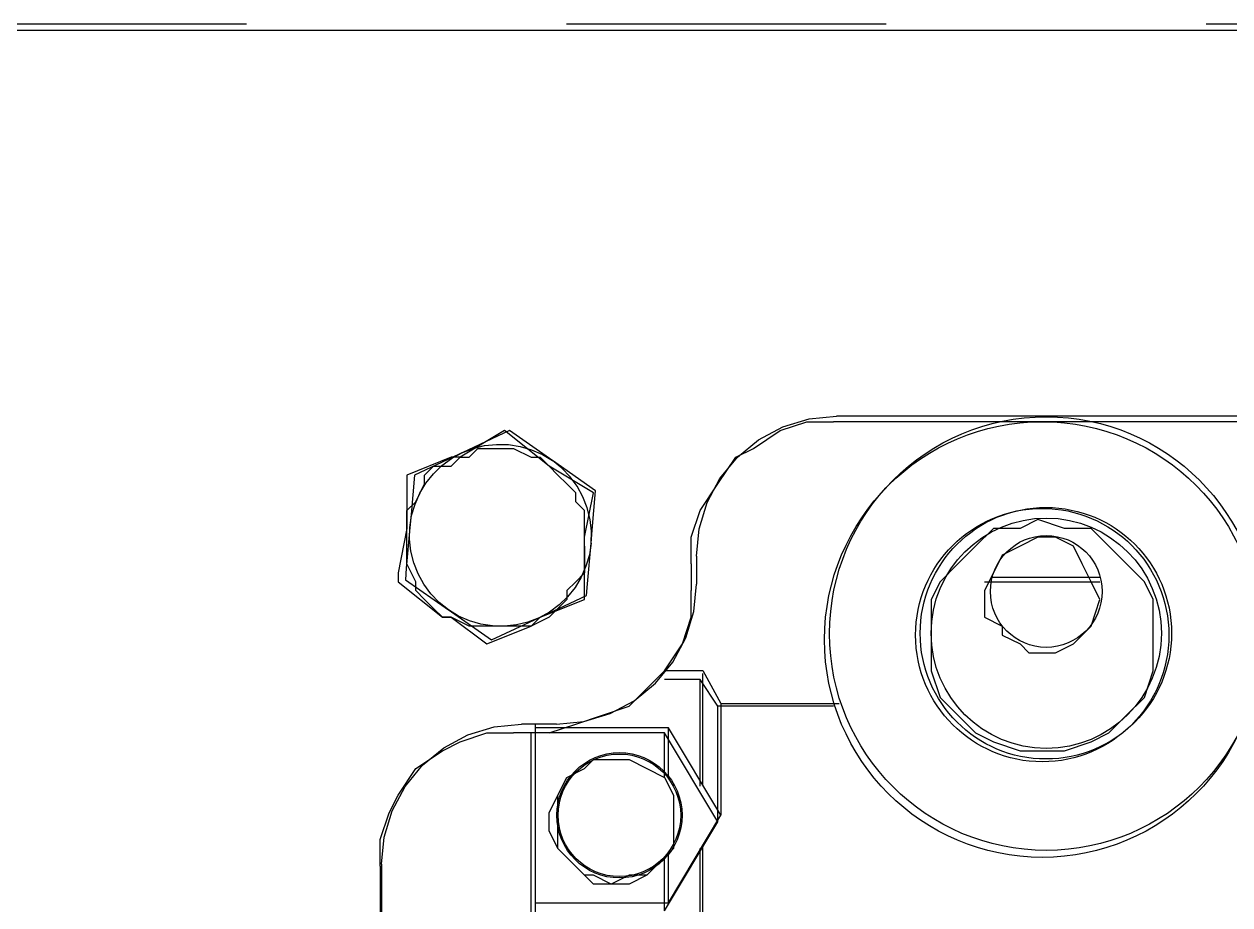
# Model space of a CAD drawing. Extents: x 3 to 592, y 5 to 207.
# Drawn here: x 89.038 to 93.825, y 65.323 to 68.817 of the extents above; entities that cross this region are included whole.
import ezdxf

# ---------------------------------------------------------------- set-up
doc = ezdxf.new("R2010")
doc.units = 0
doc.layers.get('0').update_dxf_attribs({"linetype": 'CONTINUOUS'})

msp = doc.modelspace()

# ---------------------------------------------------------------- linework, layer by layer
at = {"color": 7}
for points in [[(99.483333, 68.791667), (86.6775, 68.791667)], [(89.921433, 68.816714), (86.707627, 68.816714)], [(89.921433, 68.816714), (86.707627, 68.816714)], [(89.921433, 68.816714), (86.707627, 68.816714)], [(89.921433, 68.816714), (86.707627, 68.816714)], [(89.921433, 68.816714), (86.707627, 68.816714)], [(89.921433, 68.816714), (86.707627, 68.816714)], [(89.921433, 68.816714), (86.707627, 68.816714)], [(89.921433, 68.816714), (86.707627, 68.816714)], [(92.461433, 68.816714), (91.191433, 68.816714)], [(92.461433, 68.816714), (91.191433, 68.816714)], [(92.461433, 68.816714), (91.191433, 68.816714)], [(92.461433, 68.816714), (91.191433, 68.816714)], [(92.461433, 68.816714), (91.191433, 68.816714)], [(92.461433, 68.816714), (91.191433, 68.816714)], [(92.461433, 68.816714), (91.191433, 68.816714)], [(92.461433, 68.816714), (91.191433, 68.816714)], [(95.001433, 68.816714), (93.731433, 68.816714)], [(95.001433, 68.816714), (93.731433, 68.816714)], [(95.001433, 68.816714), (93.731433, 68.816714)], [(95.001433, 68.816714), (93.731433, 68.816714)], [(95.001433, 68.816714), (93.731433, 68.816714)], [(95.001433, 68.816714), (93.731433, 68.816714)], [(95.001433, 68.816714), (93.731433, 68.816714)], [(95.001433, 68.816714), (93.731433, 68.816714)], [(91.707441, 66.705621), (91.718024, 66.813924), (91.749774, 66.918346), (91.800927, 67.014302), (91.870071, 67.098616), (91.954385, 67.167407), (92.050341, 67.218913), (92.154763, 67.250663), (92.263066, 67.261246)], [(91.707441, 66.705621), (91.718024, 66.813924), (91.749774, 66.918346), (91.800927, 67.014302), (91.870071, 67.098616), (91.954385, 67.167407), (92.050341, 67.218913), (92.154763, 67.250663), (92.263066, 67.261246)], [(91.707441, 66.705621), (91.718024, 66.813924), (91.749774, 66.918346), (91.800927, 67.014302), (91.870071, 67.098616), (91.954385, 67.167407), (92.050341, 67.218913), (92.154763, 67.250663), (92.263066, 67.261246)], [(91.707441, 66.705621), (91.718024, 66.813924), (91.749774, 66.918346), (91.800927, 67.014302), (91.870071, 67.098616), (91.954385, 67.167407), (92.050341, 67.218913), (92.154763, 67.250663), (92.263066, 67.261246)], [(91.707441, 66.705621), (91.718024, 66.813924), (91.749774, 66.918346), (91.800927, 67.014302), (91.870071, 67.098616), (91.954385, 67.167407), (92.050341, 67.218913), (92.154763, 67.250663), (92.263066, 67.261246)], [(91.707441, 66.705621), (91.718024, 66.813924), (91.749774, 66.918346), (91.800927, 67.014302), (91.870071, 67.098616), (91.954385, 67.167407), (92.050341, 67.218913), (92.154763, 67.250663), (92.263066, 67.261246)], [(91.707441, 66.705621), (91.718024, 66.813924), (91.749774, 66.918346), (91.800927, 67.014302), (91.870071, 67.098616), (91.954385, 67.167407), (92.050341, 67.218913), (92.154763, 67.250663), (92.263066, 67.261246)], [(91.707441, 66.705621), (91.718024, 66.813924), (91.749774, 66.918346), (91.800927, 67.014302), (91.870071, 67.098616), (91.954385, 67.167407), (92.050341, 67.218913), (92.154763, 67.250663), (92.263066, 67.261246)], [(93.929659, 67.261176), (92.263136, 67.261176)], [(93.929659, 67.261176), (92.263136, 67.261176)], [(93.929659, 67.261176), (92.263136, 67.261176)], [(93.929659, 67.261176), (92.263136, 67.261176)], [(93.929659, 67.261176), (92.263136, 67.261176)], [(93.929659, 67.261176), (92.263136, 67.261176)], [(93.929659, 67.261176), (92.263136, 67.261176)], [(93.929659, 67.261176), (92.263136, 67.261176)], [(91.686944, 66.675), (91.686944, 66.780833), (91.722222, 66.886667), (91.792778, 66.9925), (91.863333, 67.098333), (91.933889, 67.133611), (92.039722, 67.204167), (92.145556, 67.239444), (92.251389, 67.239444)], [(93.909444, 67.239444), (92.251389, 67.239444)], [(90.946111, 67.204167), (90.769722, 67.098333)], [(90.96562, 67.204378), (90.776884, 67.116184)], [(90.96562, 67.204378), (90.776884, 67.116184)], [(90.96562, 67.204378), (90.776884, 67.116184)], [(90.96562, 67.204378), (90.776884, 67.116184)], [(90.96562, 67.204378), (90.776884, 67.116184)], [(90.96562, 67.204378), (90.776884, 67.116184)], [(90.96562, 67.204378), (90.776884, 67.116184)], [(90.96562, 67.204378), (90.776884, 67.116184)], [(91.1225, 67.063056), (90.946111, 67.204167)], [(91.136541, 67.084928), (91.124546, 67.093394), (90.965796, 67.204519)], [(91.136541, 67.084928), (91.124546, 67.093394), (90.965796, 67.204519)], [(91.136541, 67.084928), (91.124546, 67.093394), (90.965796, 67.204519)], [(91.136541, 67.084928), (91.124546, 67.093394), (90.965796, 67.204519)], [(91.136541, 67.084928), (91.124546, 67.093394), (90.965796, 67.204519)], [(91.136541, 67.084928), (91.124546, 67.093394), (90.965796, 67.204519)], [(91.136541, 67.084928), (91.124546, 67.093394), (90.965796, 67.204519)], [(91.136541, 67.084928), (91.124546, 67.093394), (90.965796, 67.204519)], [(90.569909, 66.820098), (90.576964, 66.866664), (90.59037, 66.912172), (90.609067, 66.955564), (90.633762, 66.995781), (90.663042, 67.032822), (90.697262, 67.065278), (90.735362, 67.0935), (90.776637, 67.116078)], [(90.569909, 66.820098), (90.576964, 66.866664), (90.59037, 66.912172), (90.609067, 66.955564), (90.633762, 66.995781), (90.663042, 67.032822), (90.697262, 67.065278), (90.735362, 67.0935), (90.776637, 67.116078)], [(90.569909, 66.820098), (90.576964, 66.866664), (90.59037, 66.912172), (90.609067, 66.955564), (90.633762, 66.995781), (90.663042, 67.032822), (90.697262, 67.065278), (90.735362, 67.0935), (90.776637, 67.116078)], [(90.569909, 66.820098), (90.576964, 66.866664), (90.59037, 66.912172), (90.609067, 66.955564), (90.633762, 66.995781), (90.663042, 67.032822), (90.697262, 67.065278), (90.735362, 67.0935), (90.776637, 67.116078)], [(90.569909, 66.820098), (90.576964, 66.866664), (90.59037, 66.912172), (90.609067, 66.955564), (90.633762, 66.995781), (90.663042, 67.032822), (90.697262, 67.065278), (90.735362, 67.0935), (90.776637, 67.116078)], [(90.569909, 66.820098), (90.576964, 66.866664), (90.59037, 66.912172), (90.609067, 66.955564), (90.633762, 66.995781), (90.663042, 67.032822), (90.697262, 67.065278), (90.735362, 67.0935), (90.776637, 67.116078)], [(90.569909, 66.820098), (90.576964, 66.866664), (90.59037, 66.912172), (90.609067, 66.955564), (90.633762, 66.995781), (90.663042, 67.032822), (90.697262, 67.065278), (90.735362, 67.0935), (90.776637, 67.116078)], [(90.569909, 66.820098), (90.576964, 66.866664), (90.59037, 66.912172), (90.609067, 66.955564), (90.633762, 66.995781), (90.663042, 67.032822), (90.697262, 67.065278), (90.735362, 67.0935), (90.776637, 67.116078)], [(90.776742, 67.116078), (90.763337, 67.109728), (90.588006, 67.027884)], [(90.776742, 67.116078), (90.763337, 67.109728), (90.588006, 67.027884)], [(90.776742, 67.116078), (90.763337, 67.109728), (90.588006, 67.027884)], [(90.776742, 67.116078), (90.763337, 67.109728), (90.588006, 67.027884)], [(90.776742, 67.116078), (90.763337, 67.109728), (90.588006, 67.027884)], [(90.776742, 67.116078), (90.763337, 67.109728), (90.588006, 67.027884)], [(90.776742, 67.116078), (90.763337, 67.109728), (90.588006, 67.027884)], [(90.776742, 67.116078), (90.763337, 67.109728), (90.588006, 67.027884)], [(90.769722, 67.098333), (90.805, 67.098333), (90.840278, 67.133611), (90.910833, 67.133611), (90.946111, 67.133611), (90.981389, 67.133611), (91.051944, 67.098333), (91.087222, 67.098333), (91.1225, 67.063056)], [(90.776742, 67.116078), (90.82084, 67.133364), (90.866701, 67.144653), (90.91362, 67.149592), (90.960892, 67.148534), (91.007459, 67.141478), (91.052968, 67.128425), (91.096006, 67.109375), (91.136576, 67.085034)], [(90.776742, 67.116078), (90.82084, 67.133364), (90.866701, 67.144653), (90.91362, 67.149592), (90.960892, 67.148534), (91.007459, 67.141478), (91.052968, 67.128425), (91.096006, 67.109375), (91.136576, 67.085034)], [(90.776742, 67.116078), (90.82084, 67.133364), (90.866701, 67.144653), (90.91362, 67.149592), (90.960892, 67.148534), (91.007459, 67.141478), (91.052968, 67.128425), (91.096006, 67.109375), (91.136576, 67.085034)], [(90.776742, 67.116078), (90.82084, 67.133364), (90.866701, 67.144653), (90.91362, 67.149592), (90.960892, 67.148534), (91.007459, 67.141478), (91.052968, 67.128425), (91.096006, 67.109375), (91.136576, 67.085034)], [(90.776742, 67.116078), (90.82084, 67.133364), (90.866701, 67.144653), (90.91362, 67.149592), (90.960892, 67.148534), (91.007459, 67.141478), (91.052968, 67.128425), (91.096006, 67.109375), (91.136576, 67.085034)], [(90.776742, 67.116078), (90.82084, 67.133364), (90.866701, 67.144653), (90.91362, 67.149592), (90.960892, 67.148534), (91.007459, 67.141478), (91.052968, 67.128425), (91.096006, 67.109375), (91.136576, 67.085034)], [(90.776742, 67.116078), (90.82084, 67.133364), (90.866701, 67.144653), (90.91362, 67.149592), (90.960892, 67.148534), (91.007459, 67.141478), (91.052968, 67.128425), (91.096006, 67.109375), (91.136576, 67.085034)], [(90.776742, 67.116078), (90.82084, 67.133364), (90.866701, 67.144653), (90.91362, 67.149592), (90.960892, 67.148534), (91.007459, 67.141478), (91.052968, 67.128425), (91.096006, 67.109375), (91.136576, 67.085034)], [(90.558056, 66.816111), (90.558056, 66.851389), (90.558056, 66.886667), (90.593333, 66.921944), (90.628611, 66.9925), (90.628611, 67.027778), (90.663889, 67.063056), (90.734444, 67.063056), (90.769722, 67.098333)], [(90.769722, 67.098333), (90.734444, 67.098333), (90.558056, 67.027778)], [(91.307426, 66.965512), (91.136682, 67.085104)], [(91.307426, 66.965512), (91.136682, 67.085104)], [(91.307426, 66.965512), (91.136682, 67.085104)], [(91.307426, 66.965512), (91.136682, 67.085104)], [(91.307426, 66.965512), (91.136682, 67.085104)], [(91.307426, 66.965512), (91.136682, 67.085104)], [(91.307426, 66.965512), (91.136682, 67.085104)], [(91.307426, 66.965512), (91.136682, 67.085104)], [(91.289434, 66.757797), (91.290493, 66.805069), (91.285201, 66.851989), (91.273912, 66.89785), (91.256979, 66.941947), (91.234048, 66.983222), (91.206179, 67.021322), (91.173371, 67.055541), (91.136682, 67.084822)], [(91.289434, 66.757797), (91.290493, 66.805069), (91.285201, 66.851989), (91.273912, 66.89785), (91.256979, 66.941947), (91.234048, 66.983222), (91.206179, 67.021322), (91.173371, 67.055541), (91.136682, 67.084822)], [(91.289434, 66.757797), (91.290493, 66.805069), (91.285201, 66.851989), (91.273912, 66.89785), (91.256979, 66.941947), (91.234048, 66.983222), (91.206179, 67.021322), (91.173371, 67.055541), (91.136682, 67.084822)], [(91.289434, 66.757797), (91.290493, 66.805069), (91.285201, 66.851989), (91.273912, 66.89785), (91.256979, 66.941947), (91.234048, 66.983222), (91.206179, 67.021322), (91.173371, 67.055541), (91.136682, 67.084822)], [(91.289434, 66.757797), (91.290493, 66.805069), (91.285201, 66.851989), (91.273912, 66.89785), (91.256979, 66.941947), (91.234048, 66.983222), (91.206179, 67.021322), (91.173371, 67.055541), (91.136682, 67.084822)], [(91.289434, 66.757797), (91.290493, 66.805069), (91.285201, 66.851989), (91.273912, 66.89785), (91.256979, 66.941947), (91.234048, 66.983222), (91.206179, 67.021322), (91.173371, 67.055541), (91.136682, 67.084822)], [(91.289434, 66.757797), (91.290493, 66.805069), (91.285201, 66.851989), (91.273912, 66.89785), (91.256979, 66.941947), (91.234048, 66.983222), (91.206179, 67.021322), (91.173371, 67.055541), (91.136682, 67.084822)], [(91.289434, 66.757797), (91.290493, 66.805069), (91.285201, 66.851989), (91.273912, 66.89785), (91.256979, 66.941947), (91.234048, 66.983222), (91.206179, 67.021322), (91.173371, 67.055541), (91.136682, 67.084822)], [(90.558056, 67.027778), (90.558056, 66.851389), (90.558056, 66.816111)], [(90.587865, 67.027813), (90.57446, 66.870827), (90.569874, 66.820027)], [(90.587865, 67.027813), (90.57446, 66.870827), (90.569874, 66.820027)], [(90.587865, 67.027813), (90.57446, 66.870827), (90.569874, 66.820027)], [(90.587865, 67.027813), (90.57446, 66.870827), (90.569874, 66.820027)], [(90.587865, 67.027813), (90.57446, 66.870827), (90.569874, 66.820027)], [(90.587865, 67.027813), (90.57446, 66.870827), (90.569874, 66.820027)], [(90.587865, 67.027813), (90.57446, 66.870827), (90.569874, 66.820027)], [(90.587865, 67.027813), (90.57446, 66.870827), (90.569874, 66.820027)], [(91.263611, 66.745556), (91.263611, 66.780833), (91.263611, 66.851389), (91.263611, 66.886667), (91.228333, 66.921944), (91.228333, 66.957222), (91.193056, 66.9925), (91.157778, 67.027778), (91.1225, 67.063056)], [(91.298889, 66.957222), (91.1225, 67.063056)], [(91.263611, 66.745556), (91.263611, 66.780833), (91.298889, 66.957222)], [(91.289434, 66.757797), (91.293668, 66.808597), (91.307426, 66.965583)], [(91.289434, 66.757797), (91.293668, 66.808597), (91.307426, 66.965583)], [(91.289434, 66.757797), (91.293668, 66.808597), (91.307426, 66.965583)], [(91.289434, 66.757797), (91.293668, 66.808597), (91.307426, 66.965583)], [(91.289434, 66.757797), (91.293668, 66.808597), (91.307426, 66.965583)], [(91.289434, 66.757797), (91.293668, 66.808597), (91.307426, 66.965583)], [(91.289434, 66.757797), (91.293668, 66.808597), (91.307426, 66.965583)], [(91.289434, 66.757797), (91.293668, 66.808597), (91.307426, 66.965583)], [(90.558056, 66.816111), (90.522778, 66.639722), (90.522778, 66.604444)], [(90.569909, 66.820098), (90.555798, 66.65782), (90.551917, 66.612311)], [(90.569909, 66.820098), (90.555798, 66.65782), (90.551917, 66.612311)], [(90.569909, 66.820098), (90.555798, 66.65782), (90.551917, 66.612311)], [(90.569909, 66.820098), (90.555798, 66.65782), (90.551917, 66.612311)], [(90.569909, 66.820098), (90.555798, 66.65782), (90.551917, 66.612311)], [(90.569909, 66.820098), (90.555798, 66.65782), (90.551917, 66.612311)], [(90.569909, 66.820098), (90.555798, 66.65782), (90.551917, 66.612311)], [(90.569909, 66.820098), (90.555798, 66.65782), (90.551917, 66.612311)], [(90.699167, 66.463333), (90.663889, 66.498611), (90.628611, 66.533889), (90.593333, 66.569167), (90.593333, 66.604444), (90.558056, 66.675), (90.558056, 66.710278), (90.558056, 66.745556), (90.558056, 66.816111)], [(90.722838, 66.492967), (90.686149, 66.5226), (90.653341, 66.556467), (90.625471, 66.594567), (90.602541, 66.636194), (90.585255, 66.679939), (90.573966, 66.7258), (90.569027, 66.772719), (90.570085, 66.819992)], [(90.722838, 66.492967), (90.686149, 66.5226), (90.653341, 66.556467), (90.625471, 66.594567), (90.602541, 66.636194), (90.585255, 66.679939), (90.573966, 66.7258), (90.569027, 66.772719), (90.570085, 66.819992)], [(90.722838, 66.492967), (90.686149, 66.5226), (90.653341, 66.556467), (90.625471, 66.594567), (90.602541, 66.636194), (90.585255, 66.679939), (90.573966, 66.7258), (90.569027, 66.772719), (90.570085, 66.819992)], [(90.722838, 66.492967), (90.686149, 66.5226), (90.653341, 66.556467), (90.625471, 66.594567), (90.602541, 66.636194), (90.585255, 66.679939), (90.573966, 66.7258), (90.569027, 66.772719), (90.570085, 66.819992)], [(90.722838, 66.492967), (90.686149, 66.5226), (90.653341, 66.556467), (90.625471, 66.594567), (90.602541, 66.636194), (90.585255, 66.679939), (90.573966, 66.7258), (90.569027, 66.772719), (90.570085, 66.819992)], [(90.722838, 66.492967), (90.686149, 66.5226), (90.653341, 66.556467), (90.625471, 66.594567), (90.602541, 66.636194), (90.585255, 66.679939), (90.573966, 66.7258), (90.569027, 66.772719), (90.570085, 66.819992)], [(90.722838, 66.492967), (90.686149, 66.5226), (90.653341, 66.556467), (90.625471, 66.594567), (90.602541, 66.636194), (90.585255, 66.679939), (90.573966, 66.7258), (90.569027, 66.772719), (90.570085, 66.819992)], [(90.722838, 66.492967), (90.686149, 66.5226), (90.653341, 66.556467), (90.625471, 66.594567), (90.602541, 66.636194), (90.585255, 66.679939), (90.573966, 66.7258), (90.569027, 66.772719), (90.570085, 66.819992)], [(91.263611, 66.745556), (91.263611, 66.710278), (91.263611, 66.639722), (91.228333, 66.604444), (91.193056, 66.569167), (91.193056, 66.533889), (91.157778, 66.498611), (91.1225, 66.463333), (91.051944, 66.428056)], [(91.289434, 66.757797), (91.282379, 66.71123), (91.268973, 66.665722), (91.250276, 66.62233), (91.225582, 66.582114), (91.196301, 66.545072), (91.162082, 66.512616), (91.123982, 66.484394), (91.082707, 66.461816)], [(91.289434, 66.757797), (91.282379, 66.71123), (91.268973, 66.665722), (91.250276, 66.62233), (91.225582, 66.582114), (91.196301, 66.545072), (91.162082, 66.512616), (91.123982, 66.484394), (91.082707, 66.461816)], [(91.289434, 66.757797), (91.282379, 66.71123), (91.268973, 66.665722), (91.250276, 66.62233), (91.225582, 66.582114), (91.196301, 66.545072), (91.162082, 66.512616), (91.123982, 66.484394), (91.082707, 66.461816)], [(91.289434, 66.757797), (91.282379, 66.71123), (91.268973, 66.665722), (91.250276, 66.62233), (91.225582, 66.582114), (91.196301, 66.545072), (91.162082, 66.512616), (91.123982, 66.484394), (91.082707, 66.461816)], [(91.289434, 66.757797), (91.282379, 66.71123), (91.268973, 66.665722), (91.250276, 66.62233), (91.225582, 66.582114), (91.196301, 66.545072), (91.162082, 66.512616), (91.123982, 66.484394), (91.082707, 66.461816)], [(91.289434, 66.757797), (91.282379, 66.71123), (91.268973, 66.665722), (91.250276, 66.62233), (91.225582, 66.582114), (91.196301, 66.545072), (91.162082, 66.512616), (91.123982, 66.484394), (91.082707, 66.461816)], [(91.289434, 66.757797), (91.282379, 66.71123), (91.268973, 66.665722), (91.250276, 66.62233), (91.225582, 66.582114), (91.196301, 66.545072), (91.162082, 66.512616), (91.123982, 66.484394), (91.082707, 66.461816)], [(91.289434, 66.757797), (91.282379, 66.71123), (91.268973, 66.665722), (91.250276, 66.62233), (91.225582, 66.582114), (91.196301, 66.545072), (91.162082, 66.512616), (91.123982, 66.484394), (91.082707, 66.461816)], [(91.263611, 66.533889), (91.263611, 66.569167), (91.263611, 66.745556)], [(91.271478, 66.550117), (91.275359, 66.595625), (91.28947, 66.757903)], [(91.271478, 66.550117), (91.275359, 66.595625), (91.28947, 66.757903)], [(91.271478, 66.550117), (91.275359, 66.595625), (91.28947, 66.757903)], [(91.271478, 66.550117), (91.275359, 66.595625), (91.28947, 66.757903)], [(91.271478, 66.550117), (91.275359, 66.595625), (91.28947, 66.757903)], [(91.271478, 66.550117), (91.275359, 66.595625), (91.28947, 66.757903)], [(91.271478, 66.550117), (91.275359, 66.595625), (91.28947, 66.757903)], [(91.271478, 66.550117), (91.275359, 66.595625), (91.28947, 66.757903)], [(91.707441, 66.705621), (91.707441, 66.594496)], [(91.707441, 66.705621), (91.707441, 66.594496)], [(91.707441, 66.705621), (91.707441, 66.594496)], [(91.707441, 66.705621), (91.707441, 66.594496)], [(91.707441, 66.705621), (91.707441, 66.594496)], [(91.707441, 66.705621), (91.707441, 66.594496)], [(91.707441, 66.705621), (91.707441, 66.594496)], [(91.707441, 66.705621), (91.707441, 66.594496)], [(91.686944, 66.675), (91.686944, 66.569167)], [(90.522778, 66.604444), (90.699167, 66.463333)], [(90.551917, 66.612382), (90.722662, 66.49279)], [(90.551917, 66.612382), (90.722662, 66.49279)], [(90.551917, 66.612382), (90.722662, 66.49279)], [(90.551917, 66.612382), (90.722662, 66.49279)], [(90.551917, 66.612382), (90.722662, 66.49279)], [(90.551917, 66.612382), (90.722662, 66.49279)], [(90.551917, 66.612382), (90.722662, 66.49279)], [(90.551917, 66.612382), (90.722662, 66.49279)], [(91.151886, 66.038942), (91.260189, 66.049525), (91.364611, 66.081275), (91.460567, 66.132428), (91.544881, 66.201572), (91.613673, 66.285886), (91.665178, 66.381842), (91.696928, 66.486264), (91.707511, 66.594567)], [(91.151886, 66.038942), (91.260189, 66.049525), (91.364611, 66.081275), (91.460567, 66.132428), (91.544881, 66.201572), (91.613673, 66.285886), (91.665178, 66.381842), (91.696928, 66.486264), (91.707511, 66.594567)], [(91.151886, 66.038942), (91.260189, 66.049525), (91.364611, 66.081275), (91.460567, 66.132428), (91.544881, 66.201572), (91.613673, 66.285886), (91.665178, 66.381842), (91.696928, 66.486264), (91.707511, 66.594567)], [(91.151886, 66.038942), (91.260189, 66.049525), (91.364611, 66.081275), (91.460567, 66.132428), (91.544881, 66.201572), (91.613673, 66.285886), (91.665178, 66.381842), (91.696928, 66.486264), (91.707511, 66.594567)], [(91.151886, 66.038942), (91.260189, 66.049525), (91.364611, 66.081275), (91.460567, 66.132428), (91.544881, 66.201572), (91.613673, 66.285886), (91.665178, 66.381842), (91.696928, 66.486264), (91.707511, 66.594567)], [(91.151886, 66.038942), (91.260189, 66.049525), (91.364611, 66.081275), (91.460567, 66.132428), (91.544881, 66.201572), (91.613673, 66.285886), (91.665178, 66.381842), (91.696928, 66.486264), (91.707511, 66.594567)], [(91.151886, 66.038942), (91.260189, 66.049525), (91.364611, 66.081275), (91.460567, 66.132428), (91.544881, 66.201572), (91.613673, 66.285886), (91.665178, 66.381842), (91.696928, 66.486264), (91.707511, 66.594567)], [(91.151886, 66.038942), (91.260189, 66.049525), (91.364611, 66.081275), (91.460567, 66.132428), (91.544881, 66.201572), (91.613673, 66.285886), (91.665178, 66.381842), (91.696928, 66.486264), (91.707511, 66.594567)], [(92.851111, 66.604444), (92.921667, 66.604444), (92.992222, 66.604444), (93.062778, 66.604444), (93.168611, 66.604444), (93.239167, 66.604444), (93.309722, 66.604444)], [(92.879792, 66.622295), (92.93165, 66.622295), (93.011378, 66.622295), (93.096397, 66.622295), (93.181417, 66.622295), (93.261145, 66.622295), (93.311592, 66.622295)], [(92.879792, 66.622295), (92.93165, 66.622295), (93.011378, 66.622295), (93.096397, 66.622295), (93.181417, 66.622295), (93.261145, 66.622295), (93.311592, 66.622295)], [(92.879792, 66.622295), (92.93165, 66.622295), (93.011378, 66.622295), (93.096397, 66.622295), (93.181417, 66.622295), (93.261145, 66.622295), (93.311592, 66.622295)], [(92.879792, 66.622295), (92.93165, 66.622295), (93.011378, 66.622295), (93.096397, 66.622295), (93.181417, 66.622295), (93.261145, 66.622295), (93.311592, 66.622295)], [(92.879792, 66.622295), (92.93165, 66.622295), (93.011378, 66.622295), (93.096397, 66.622295), (93.181417, 66.622295), (93.261145, 66.622295), (93.311592, 66.622295)], [(92.879792, 66.622295), (92.93165, 66.622295), (93.011378, 66.622295), (93.096397, 66.622295), (93.181417, 66.622295), (93.261145, 66.622295), (93.311592, 66.622295)], [(92.879792, 66.622295), (92.93165, 66.622295), (93.011378, 66.622295), (93.096397, 66.622295), (93.181417, 66.622295), (93.261145, 66.622295), (93.311592, 66.622295)], [(92.879792, 66.622295), (92.93165, 66.622295), (93.011378, 66.622295), (93.096397, 66.622295), (93.181417, 66.622295), (93.261145, 66.622295), (93.311592, 66.622295)], [(91.082601, 66.461816), (91.096006, 66.468166), (91.271337, 66.550011)], [(91.082601, 66.461816), (91.096006, 66.468166), (91.271337, 66.550011)], [(91.082601, 66.461816), (91.096006, 66.468166), (91.271337, 66.550011)], [(91.082601, 66.461816), (91.096006, 66.468166), (91.271337, 66.550011)], [(91.082601, 66.461816), (91.096006, 66.468166), (91.271337, 66.550011)], [(91.082601, 66.461816), (91.096006, 66.468166), (91.271337, 66.550011)], [(91.082601, 66.461816), (91.096006, 66.468166), (91.271337, 66.550011)], [(91.082601, 66.461816), (91.096006, 66.468166), (91.271337, 66.550011)], [(91.1225, 66.004722), (91.228333, 66.04), (91.334167, 66.075278), (91.44, 66.110556), (91.510556, 66.181111), (91.581111, 66.251667), (91.651667, 66.3575), (91.686944, 66.463333), (91.686944, 66.569167)], [(91.082601, 66.461816), (91.038504, 66.44453), (90.992642, 66.433241), (90.945723, 66.428302), (90.898451, 66.429008), (90.851884, 66.436416), (90.806376, 66.449469), (90.763337, 66.468519), (90.722767, 66.492861)], [(91.082601, 66.461816), (91.038504, 66.44453), (90.992642, 66.433241), (90.945723, 66.428302), (90.898451, 66.429008), (90.851884, 66.436416), (90.806376, 66.449469), (90.763337, 66.468519), (90.722767, 66.492861)], [(91.082601, 66.461816), (91.038504, 66.44453), (90.992642, 66.433241), (90.945723, 66.428302), (90.898451, 66.429008), (90.851884, 66.436416), (90.806376, 66.449469), (90.763337, 66.468519), (90.722767, 66.492861)], [(91.082601, 66.461816), (91.038504, 66.44453), (90.992642, 66.433241), (90.945723, 66.428302), (90.898451, 66.429008), (90.851884, 66.436416), (90.806376, 66.449469), (90.763337, 66.468519), (90.722767, 66.492861)], [(91.082601, 66.461816), (91.038504, 66.44453), (90.992642, 66.433241), (90.945723, 66.428302), (90.898451, 66.429008), (90.851884, 66.436416), (90.806376, 66.449469), (90.763337, 66.468519), (90.722767, 66.492861)], [(91.082601, 66.461816), (91.038504, 66.44453), (90.992642, 66.433241), (90.945723, 66.428302), (90.898451, 66.429008), (90.851884, 66.436416), (90.806376, 66.449469), (90.763337, 66.468519), (90.722767, 66.492861)], [(91.082601, 66.461816), (91.038504, 66.44453), (90.992642, 66.433241), (90.945723, 66.428302), (90.898451, 66.429008), (90.851884, 66.436416), (90.806376, 66.449469), (90.763337, 66.468519), (90.722767, 66.492861)], [(91.082601, 66.461816), (91.038504, 66.44453), (90.992642, 66.433241), (90.945723, 66.428302), (90.898451, 66.429008), (90.851884, 66.436416), (90.806376, 66.449469), (90.763337, 66.468519), (90.722767, 66.492861)], [(90.722838, 66.492967), (90.734833, 66.4845), (90.893582, 66.373375)], [(90.722838, 66.492967), (90.734833, 66.4845), (90.893582, 66.373375)], [(90.722838, 66.492967), (90.734833, 66.4845), (90.893582, 66.373375)], [(90.722838, 66.492967), (90.734833, 66.4845), (90.893582, 66.373375)], [(90.722838, 66.492967), (90.734833, 66.4845), (90.893582, 66.373375)], [(90.722838, 66.492967), (90.734833, 66.4845), (90.893582, 66.373375)], [(90.722838, 66.492967), (90.734833, 66.4845), (90.893582, 66.373375)], [(90.722838, 66.492967), (90.734833, 66.4845), (90.893582, 66.373375)], [(91.051944, 66.428056), (91.087222, 66.463333), (91.263611, 66.533889)], [(90.699167, 66.463333), (90.734444, 66.463333), (90.875556, 66.3575)], [(91.051944, 66.428056), (91.016667, 66.428056), (90.981389, 66.428056), (90.910833, 66.428056), (90.875556, 66.428056), (90.840278, 66.428056), (90.805, 66.428056), (90.734444, 66.463333), (90.699167, 66.463333)], [(90.893724, 66.373516), (91.08246, 66.461711)], [(90.893724, 66.373516), (91.08246, 66.461711)], [(90.893724, 66.373516), (91.08246, 66.461711)], [(90.893724, 66.373516), (91.08246, 66.461711)], [(90.893724, 66.373516), (91.08246, 66.461711)], [(90.893724, 66.373516), (91.08246, 66.461711)], [(90.893724, 66.373516), (91.08246, 66.461711)], [(90.893724, 66.373516), (91.08246, 66.461711)], [(90.875556, 66.3575), (91.051944, 66.428056)], [(91.722222, 66.216389), (91.581111, 66.216389)], [(91.733546, 66.250749), (91.588202, 66.250749)], [(91.733546, 66.250749), (91.588202, 66.250749)], [(91.733546, 66.250749), (91.588202, 66.250749)], [(91.733546, 66.250749), (91.588202, 66.250749)], [(91.733546, 66.250749), (91.588202, 66.250749)], [(91.733546, 66.250749), (91.588202, 66.250749)], [(91.733546, 66.250749), (91.588202, 66.250749)], [(91.733546, 66.250749), (91.588202, 66.250749)], [(91.792778, 66.110556), (91.722222, 66.216389)], [(91.722222, 65.793056), (91.722222, 65.828333), (91.722222, 65.898889), (91.722222, 66.004722), (91.722222, 66.075278), (91.722222, 66.145833), (91.722222, 66.181111), (91.722222, 66.216389)], [(91.733546, 65.796689), (91.733546, 65.834789), (91.733546, 65.933214), (91.733546, 66.023172), (91.733546, 66.101136), (91.733546, 66.164989), (91.733546, 66.211909), (91.733546, 66.240836)], [(91.733546, 65.796689), (91.733546, 65.834789), (91.733546, 65.933214), (91.733546, 66.023172), (91.733546, 66.101136), (91.733546, 66.164989), (91.733546, 66.211909), (91.733546, 66.240836)], [(91.733546, 65.796689), (91.733546, 65.834789), (91.733546, 65.933214), (91.733546, 66.023172), (91.733546, 66.101136), (91.733546, 66.164989), (91.733546, 66.211909), (91.733546, 66.240836)], [(91.733546, 65.796689), (91.733546, 65.834789), (91.733546, 65.933214), (91.733546, 66.023172), (91.733546, 66.101136), (91.733546, 66.164989), (91.733546, 66.211909), (91.733546, 66.240836)], [(91.733546, 65.796689), (91.733546, 65.834789), (91.733546, 65.933214), (91.733546, 66.023172), (91.733546, 66.101136), (91.733546, 66.164989), (91.733546, 66.211909), (91.733546, 66.240836)], [(91.733546, 65.796689), (91.733546, 65.834789), (91.733546, 65.933214), (91.733546, 66.023172), (91.733546, 66.101136), (91.733546, 66.164989), (91.733546, 66.211909), (91.733546, 66.240836)], [(91.733546, 65.796689), (91.733546, 65.834789), (91.733546, 65.933214), (91.733546, 66.023172), (91.733546, 66.101136), (91.733546, 66.164989), (91.733546, 66.211909), (91.733546, 66.240836)], [(91.733546, 65.796689), (91.733546, 65.834789), (91.733546, 65.933214), (91.733546, 66.023172), (91.733546, 66.101136), (91.733546, 66.164989), (91.733546, 66.211909), (91.733546, 66.240836)], [(91.806324, 66.119516), (91.733652, 66.250749)], [(91.806324, 66.119516), (91.733652, 66.250749)], [(91.806324, 66.119516), (91.733652, 66.250749)], [(91.806324, 66.119516), (91.733652, 66.250749)], [(91.806324, 66.119516), (91.733652, 66.250749)], [(91.806324, 66.119516), (91.733652, 66.250749)], [(91.806324, 66.119516), (91.733652, 66.250749)], [(91.806324, 66.119516), (91.733652, 66.250749)], [(92.251389, 66.110556), (91.792778, 66.110556)], [(91.792778, 65.651944), (91.792778, 65.757778), (91.792778, 65.828333), (91.792778, 65.934167), (91.792778, 66.004722), (91.792778, 66.04), (91.792778, 66.075278), (91.792778, 66.110556)], [(92.274108, 66.119516), (91.806324, 66.119516)], [(92.274108, 66.119516), (91.806324, 66.119516)], [(92.274108, 66.119516), (91.806324, 66.119516)], [(92.274108, 66.119516), (91.806324, 66.119516)], [(92.274108, 66.119516), (91.806324, 66.119516)], [(92.274108, 66.119516), (91.806324, 66.119516)], [(92.274108, 66.119516), (91.806324, 66.119516)], [(92.274108, 66.119516), (91.806324, 66.119516)], [(91.806324, 65.677838), (91.806324, 65.772736), (91.806324, 65.863399), (91.806324, 65.945244), (91.806324, 66.014388), (91.806324, 66.068011), (91.806324, 66.103288), (91.806324, 66.118811)], [(91.806324, 65.677838), (91.806324, 65.772736), (91.806324, 65.863399), (91.806324, 65.945244), (91.806324, 66.014388), (91.806324, 66.068011), (91.806324, 66.103288), (91.806324, 66.118811)], [(91.806324, 65.677838), (91.806324, 65.772736), (91.806324, 65.863399), (91.806324, 65.945244), (91.806324, 66.014388), (91.806324, 66.068011), (91.806324, 66.103288), (91.806324, 66.118811)], [(91.806324, 65.677838), (91.806324, 65.772736), (91.806324, 65.863399), (91.806324, 65.945244), (91.806324, 66.014388), (91.806324, 66.068011), (91.806324, 66.103288), (91.806324, 66.118811)], [(91.806324, 65.677838), (91.806324, 65.772736), (91.806324, 65.863399), (91.806324, 65.945244), (91.806324, 66.014388), (91.806324, 66.068011), (91.806324, 66.103288), (91.806324, 66.118811)], [(91.806324, 65.677838), (91.806324, 65.772736), (91.806324, 65.863399), (91.806324, 65.945244), (91.806324, 66.014388), (91.806324, 66.068011), (91.806324, 66.103288), (91.806324, 66.118811)], [(91.806324, 65.677838), (91.806324, 65.772736), (91.806324, 65.863399), (91.806324, 65.945244), (91.806324, 66.014388), (91.806324, 66.068011), (91.806324, 66.103288), (91.806324, 66.118811)], [(91.806324, 65.677838), (91.806324, 65.772736), (91.806324, 65.863399), (91.806324, 65.945244), (91.806324, 66.014388), (91.806324, 66.068011), (91.806324, 66.103288), (91.806324, 66.118811)], [(90.457443, 65.483387), (90.468027, 65.59169), (90.499777, 65.696112), (90.550929, 65.792068), (90.620074, 65.876382), (90.704388, 65.945173), (90.800343, 65.996679), (90.904766, 66.028429), (91.013068, 66.039012)], [(90.457443, 65.483387), (90.468027, 65.59169), (90.499777, 65.696112), (90.550929, 65.792068), (90.620074, 65.876382), (90.704388, 65.945173), (90.800343, 65.996679), (90.904766, 66.028429), (91.013068, 66.039012)], [(90.457443, 65.483387), (90.468027, 65.59169), (90.499777, 65.696112), (90.550929, 65.792068), (90.620074, 65.876382), (90.704388, 65.945173), (90.800343, 65.996679), (90.904766, 66.028429), (91.013068, 66.039012)], [(90.457443, 65.483387), (90.468027, 65.59169), (90.499777, 65.696112), (90.550929, 65.792068), (90.620074, 65.876382), (90.704388, 65.945173), (90.800343, 65.996679), (90.904766, 66.028429), (91.013068, 66.039012)], [(90.457443, 65.483387), (90.468027, 65.59169), (90.499777, 65.696112), (90.550929, 65.792068), (90.620074, 65.876382), (90.704388, 65.945173), (90.800343, 65.996679), (90.904766, 66.028429), (91.013068, 66.039012)], [(90.457443, 65.483387), (90.468027, 65.59169), (90.499777, 65.696112), (90.550929, 65.792068), (90.620074, 65.876382), (90.704388, 65.945173), (90.800343, 65.996679), (90.904766, 66.028429), (91.013068, 66.039012)], [(90.457443, 65.483387), (90.468027, 65.59169), (90.499777, 65.696112), (90.550929, 65.792068), (90.620074, 65.876382), (90.704388, 65.945173), (90.800343, 65.996679), (90.904766, 66.028429), (91.013068, 66.039012)], [(90.457443, 65.483387), (90.468027, 65.59169), (90.499777, 65.696112), (90.550929, 65.792068), (90.620074, 65.876382), (90.704388, 65.945173), (90.800343, 65.996679), (90.904766, 66.028429), (91.013068, 66.039012)], [(91.151886, 66.038942), (91.012892, 66.038942)], [(91.151886, 66.038942), (91.012892, 66.038942)], [(91.151886, 66.038942), (91.012892, 66.038942)], [(91.151886, 66.038942), (91.012892, 66.038942)], [(91.151886, 66.038942), (91.012892, 66.038942)], [(91.151886, 66.038942), (91.012892, 66.038942)], [(91.151886, 66.038942), (91.012892, 66.038942)], [(91.151886, 66.038942), (91.012892, 66.038942)], [(91.06856, 65.288936), (91.06856, 65.327389), (91.06856, 65.373956), (91.06856, 65.435339), (91.06856, 65.509069), (91.06856, 65.591267), (91.06856, 65.677697), (91.06856, 65.764481), (91.06856, 65.846678), (91.06856, 65.920408), (91.06856, 65.981792), (91.06856, 66.028358), (91.06856, 66.038942)], [(91.06856, 65.288936), (91.06856, 65.327389), (91.06856, 65.373956), (91.06856, 65.435339), (91.06856, 65.509069), (91.06856, 65.591267), (91.06856, 65.677697), (91.06856, 65.764481), (91.06856, 65.846678), (91.06856, 65.920408), (91.06856, 65.981792), (91.06856, 66.028358), (91.06856, 66.038942)], [(91.06856, 65.288936), (91.06856, 65.327389), (91.06856, 65.373956), (91.06856, 65.435339), (91.06856, 65.509069), (91.06856, 65.591267), (91.06856, 65.677697), (91.06856, 65.764481), (91.06856, 65.846678), (91.06856, 65.920408), (91.06856, 65.981792), (91.06856, 66.028358), (91.06856, 66.038942)], [(91.06856, 65.288936), (91.06856, 65.327389), (91.06856, 65.373956), (91.06856, 65.435339), (91.06856, 65.509069), (91.06856, 65.591267), (91.06856, 65.677697), (91.06856, 65.764481), (91.06856, 65.846678), (91.06856, 65.920408), (91.06856, 65.981792), (91.06856, 66.028358), (91.06856, 66.038942)], [(91.06856, 65.288936), (91.06856, 65.327389), (91.06856, 65.373956), (91.06856, 65.435339), (91.06856, 65.509069), (91.06856, 65.591267), (91.06856, 65.677697), (91.06856, 65.764481), (91.06856, 65.846678), (91.06856, 65.920408), (91.06856, 65.981792), (91.06856, 66.028358), (91.06856, 66.038942)], [(91.06856, 65.288936), (91.06856, 65.327389), (91.06856, 65.373956), (91.06856, 65.435339), (91.06856, 65.509069), (91.06856, 65.591267), (91.06856, 65.677697), (91.06856, 65.764481), (91.06856, 65.846678), (91.06856, 65.920408), (91.06856, 65.981792), (91.06856, 66.028358), (91.06856, 66.038942)], [(91.06856, 65.288936), (91.06856, 65.327389), (91.06856, 65.373956), (91.06856, 65.435339), (91.06856, 65.509069), (91.06856, 65.591267), (91.06856, 65.677697), (91.06856, 65.764481), (91.06856, 65.846678), (91.06856, 65.920408), (91.06856, 65.981792), (91.06856, 66.028358), (91.06856, 66.038942)], [(91.06856, 65.288936), (91.06856, 65.327389), (91.06856, 65.373956), (91.06856, 65.435339), (91.06856, 65.509069), (91.06856, 65.591267), (91.06856, 65.677697), (91.06856, 65.764481), (91.06856, 65.846678), (91.06856, 65.920408), (91.06856, 65.981792), (91.06856, 66.028358), (91.06856, 66.038942)], [(91.596351, 66.025078), (91.068596, 66.025078)], [(91.596351, 66.025078), (91.068596, 66.025078)], [(91.596351, 66.025078), (91.068596, 66.025078)], [(91.596351, 66.025078), (91.068596, 66.025078)], [(91.596351, 66.025078), (91.068596, 66.025078)], [(91.596351, 66.025078), (91.068596, 66.025078)], [(91.596351, 66.025078), (91.068596, 66.025078)], [(91.596351, 66.025078), (91.068596, 66.025078)], [(91.596351, 65.834966), (91.596351, 65.875182), (91.596351, 65.937624), (91.596351, 65.985249), (91.596351, 66.014882), (91.596351, 66.025113)], [(91.596351, 65.834966), (91.596351, 65.875182), (91.596351, 65.937624), (91.596351, 65.985249), (91.596351, 66.014882), (91.596351, 66.025113)], [(91.596351, 65.834966), (91.596351, 65.875182), (91.596351, 65.937624), (91.596351, 65.985249), (91.596351, 66.014882), (91.596351, 66.025113)], [(91.596351, 65.834966), (91.596351, 65.875182), (91.596351, 65.937624), (91.596351, 65.985249), (91.596351, 66.014882), (91.596351, 66.025113)], [(91.596351, 65.834966), (91.596351, 65.875182), (91.596351, 65.937624), (91.596351, 65.985249), (91.596351, 66.014882), (91.596351, 66.025113)], [(91.596351, 65.834966), (91.596351, 65.875182), (91.596351, 65.937624), (91.596351, 65.985249), (91.596351, 66.014882), (91.596351, 66.025113)], [(91.596351, 65.834966), (91.596351, 65.875182), (91.596351, 65.937624), (91.596351, 65.985249), (91.596351, 66.014882), (91.596351, 66.025113)], [(91.596351, 65.834966), (91.596351, 65.875182), (91.596351, 65.937624), (91.596351, 65.985249), (91.596351, 66.014882), (91.596351, 66.025113)], [(91.804984, 65.677838), (91.596492, 66.024972)], [(91.804984, 65.677838), (91.596492, 66.024972)], [(91.804984, 65.677838), (91.596492, 66.024972)], [(91.804984, 65.677838), (91.596492, 66.024972)], [(91.804984, 65.677838), (91.596492, 66.024972)], [(91.804984, 65.677838), (91.596492, 66.024972)], [(91.804984, 65.677838), (91.596492, 66.024972)], [(91.804984, 65.677838), (91.596492, 66.024972)], [(90.452222, 65.475556), (90.452222, 65.581389), (90.4875, 65.687222), (90.522778, 65.757778), (90.593333, 65.863611), (90.699167, 65.934167), (90.769722, 65.969444), (90.875556, 66.004722), (90.981389, 66.004722)], [(91.1225, 66.004722), (90.981389, 66.004722)], [(91.581111, 66.004722), (91.051944, 66.004722)], [(91.051944, 65.263889), (91.051944, 65.299167), (91.051944, 65.369722), (91.051944, 65.405), (91.051944, 65.475556), (91.051944, 65.581389), (91.051944, 65.651944), (91.051944, 65.757778), (91.051944, 65.828333), (91.051944, 65.898889), (91.051944, 65.969444), (91.051944, 66.004722)], [(91.792778, 65.651944), (91.581111, 66.004722)], [(91.581111, 65.828333), (91.581111, 65.863611), (91.581111, 65.934167), (91.581111, 65.969444), (91.581111, 66.004722)], [(91.596351, 65.330599), (91.804843, 65.677732)], [(91.596351, 65.330599), (91.804843, 65.677732)], [(91.596351, 65.330599), (91.804843, 65.677732)], [(91.596351, 65.330599), (91.804843, 65.677732)], [(91.596351, 65.330599), (91.804843, 65.677732)], [(91.596351, 65.330599), (91.804843, 65.677732)], [(91.596351, 65.330599), (91.804843, 65.677732)], [(91.596351, 65.330599), (91.804843, 65.677732)], [(91.581111, 65.299167), (91.792778, 65.651944)], [(91.722222, 65.263889), (91.722222, 65.299167), (91.722222, 65.405), (91.722222, 65.510833), (91.722222, 65.546111)], [(91.733546, 65.281563), (91.733546, 65.332716), (91.733546, 65.422321), (91.733546, 65.521099), (91.733546, 65.558846)], [(91.733546, 65.281563), (91.733546, 65.332716), (91.733546, 65.422321), (91.733546, 65.521099), (91.733546, 65.558846)], [(91.733546, 65.281563), (91.733546, 65.332716), (91.733546, 65.422321), (91.733546, 65.521099), (91.733546, 65.558846)], [(91.733546, 65.281563), (91.733546, 65.332716), (91.733546, 65.422321), (91.733546, 65.521099), (91.733546, 65.558846)], [(91.733546, 65.281563), (91.733546, 65.332716), (91.733546, 65.422321), (91.733546, 65.521099), (91.733546, 65.558846)], [(91.733546, 65.281563), (91.733546, 65.332716), (91.733546, 65.422321), (91.733546, 65.521099), (91.733546, 65.558846)], [(91.733546, 65.281563), (91.733546, 65.332716), (91.733546, 65.422321), (91.733546, 65.521099), (91.733546, 65.558846)], [(91.733546, 65.281563), (91.733546, 65.332716), (91.733546, 65.422321), (91.733546, 65.521099), (91.733546, 65.558846)], [(91.581111, 65.299167), (91.581111, 65.334444), (91.581111, 65.369722), (91.581111, 65.405), (91.581111, 65.475556), (91.581111, 65.510833)], [(91.596351, 65.330599), (91.596351, 65.34083), (91.596351, 65.370463), (91.596351, 65.418088), (91.596351, 65.48053), (91.596351, 65.520746)], [(91.596351, 65.330599), (91.596351, 65.34083), (91.596351, 65.370463), (91.596351, 65.418088), (91.596351, 65.48053), (91.596351, 65.520746)], [(91.596351, 65.330599), (91.596351, 65.34083), (91.596351, 65.370463), (91.596351, 65.418088), (91.596351, 65.48053), (91.596351, 65.520746)], [(91.596351, 65.330599), (91.596351, 65.34083), (91.596351, 65.370463), (91.596351, 65.418088), (91.596351, 65.48053), (91.596351, 65.520746)], [(91.596351, 65.330599), (91.596351, 65.34083), (91.596351, 65.370463), (91.596351, 65.418088), (91.596351, 65.48053), (91.596351, 65.520746)], [(91.596351, 65.330599), (91.596351, 65.34083), (91.596351, 65.370463), (91.596351, 65.418088), (91.596351, 65.48053), (91.596351, 65.520746)], [(91.596351, 65.330599), (91.596351, 65.34083), (91.596351, 65.370463), (91.596351, 65.418088), (91.596351, 65.48053), (91.596351, 65.520746)], [(91.596351, 65.330599), (91.596351, 65.34083), (91.596351, 65.370463), (91.596351, 65.418088), (91.596351, 65.48053), (91.596351, 65.520746)], [(90.452222, 65.475556), (90.452222, 63.253056)], [(90.457443, 65.483387), (90.457443, 63.26124)], [(90.457443, 65.483387), (90.457443, 63.26124)], [(90.457443, 65.483387), (90.457443, 63.26124)], [(90.457443, 65.483387), (90.457443, 63.26124)], [(90.457443, 65.483387), (90.457443, 63.26124)], [(90.457443, 65.483387), (90.457443, 63.26124)], [(90.457443, 65.483387), (90.457443, 63.26124)], [(90.457443, 65.483387), (90.457443, 63.26124)], [(91.06856, 65.330599), (91.596316, 65.330599)], [(91.06856, 65.330599), (91.596316, 65.330599)], [(91.06856, 65.330599), (91.596316, 65.330599)], [(91.06856, 65.330599), (91.596316, 65.330599)], [(91.06856, 65.330599), (91.596316, 65.330599)], [(91.06856, 65.330599), (91.596316, 65.330599)], [(91.06856, 65.330599), (91.596316, 65.330599)], [(91.06856, 65.330599), (91.596316, 65.330599)]]:
    msp.add_lwpolyline(points, dxfattribs=at)
for points in [[(93.062778, 66.851389), (92.992222, 66.816111), (92.886389, 66.816111), (92.815833, 66.745556), (92.745278, 66.675), (92.674722, 66.604444), (92.639444, 66.533889), (92.639444, 66.428056), (92.639444, 66.322222), (92.639444, 66.251667), (92.674722, 66.145833), (92.745278, 66.075278), (92.815833, 66.004722), (92.886389, 65.969444), (92.992222, 65.934167), (93.062778, 65.934167), (93.168611, 65.934167), (93.274444, 65.969444), (93.345, 66.004722), (93.415556, 66.075278), (93.486111, 66.145833), (93.521389, 66.251667), (93.521389, 66.322222), (93.521389, 66.428056), (93.521389, 66.533889), (93.486111, 66.604444), (93.415556, 66.675), (93.345, 66.745556), (93.274444, 66.816111), (93.168611, 66.816111)], [(92.851111, 66.533889), (92.851111, 66.463333), (92.921667, 66.428056), (92.921667, 66.392778), (92.992222, 66.3575), (93.0275, 66.322222), (93.098056, 66.322222), (93.133333, 66.322222), (93.203889, 66.3575), (93.239167, 66.392778), (93.274444, 66.428056), (93.309722, 66.533889), (93.274444, 66.604444), (93.239167, 66.675), (93.203889, 66.745556), (93.133333, 66.780833), (93.062778, 66.780833), (92.992222, 66.745556), (92.921667, 66.710278), (92.886389, 66.639722), (92.851111, 66.569167)], [(91.369444, 65.405), (91.298889, 65.405), (91.263611, 65.440278), (91.193056, 65.510833), (91.157778, 65.546111), (91.1225, 65.616667), (91.1225, 65.687222), (91.157778, 65.757778), (91.193056, 65.828333), (91.263611, 65.863611), (91.298889, 65.898889), (91.369444, 65.898889), (91.44, 65.898889), (91.510556, 65.863611), (91.581111, 65.828333), (91.616389, 65.757778), (91.616389, 65.687222), (91.616389, 65.616667), (91.616389, 65.546111), (91.581111, 65.510833), (91.510556, 65.440278), (91.44, 65.405)], [(91.369444, 65.898889), (91.44, 65.898889), (91.510556, 65.863611), (91.581111, 65.828333), (91.616389, 65.757778), (91.616389, 65.687222), (91.616389, 65.616667), (91.616389, 65.546111), (91.581111, 65.510833), (91.510556, 65.440278), (91.44, 65.440278), (91.369444, 65.405), (91.298889, 65.440278), (91.263611, 65.440278), (91.193056, 65.510833), (91.157778, 65.546111), (91.157778, 65.616667), (91.157778, 65.687222), (91.157778, 65.757778), (91.193056, 65.828333), (91.263611, 65.863611), (91.298889, 65.898889)]]:
    msp.add_lwpolyline(points, close=True, dxfattribs=at)
for centre, radius in [((93.096327, 66.398846), 0.86016), ((93.096327, 66.398846), 0.86016), ((93.096327, 66.398846), 0.86016), ((93.096327, 66.398846), 0.86016), ((93.096327, 66.398846), 0.86016), ((93.096327, 66.398846), 0.86016), ((93.096327, 66.398846), 0.86016), ((93.096327, 66.398846), 0.86016), ((93.080417, 66.375139), 0.864306), ((93.080417, 66.392778), 0.502708), ((93.094986, 66.400221), 0.499004), ((93.094986, 66.400221), 0.499004), ((93.094986, 66.400221), 0.499004), ((93.094986, 66.400221), 0.499004), ((93.094986, 66.400221), 0.499004), ((93.094986, 66.400221), 0.499004), ((93.094986, 66.400221), 0.499004), ((93.094986, 66.400221), 0.499004), ((93.096327, 66.400151), 0.457024), ((93.096327, 66.400151), 0.457024), ((93.096327, 66.400151), 0.457024), ((93.096327, 66.400151), 0.457024), ((93.096327, 66.400151), 0.457024), ((93.096327, 66.400151), 0.457024), ((93.096327, 66.400151), 0.457024), ((93.096327, 66.400151), 0.457024), ((93.096362, 66.565851), 0.221809), ((93.096362, 66.565851), 0.221809), ((93.096362, 66.565851), 0.221809), ((93.096362, 66.565851), 0.221809), ((93.096362, 66.565851), 0.221809), ((93.096362, 66.565851), 0.221809), ((93.096362, 66.565851), 0.221809), ((93.096362, 66.565851), 0.221809), ((91.4019, 65.677803), 0.24862), ((91.4019, 65.677803), 0.24862), ((91.4019, 65.677803), 0.24862), ((91.4019, 65.677803), 0.24862), ((91.4019, 65.677803), 0.24862), ((91.4019, 65.677803), 0.24862), ((91.4019, 65.677803), 0.24862), ((91.4019, 65.677803), 0.24862), ((91.4019, 65.677768), 0.24324), ((91.4019, 65.677768), 0.24324), ((91.4019, 65.677768), 0.24324), ((91.4019, 65.677768), 0.24324), ((91.4019, 65.677768), 0.24324), ((91.4019, 65.677768), 0.24324), ((91.4019, 65.677768), 0.24324), ((91.4019, 65.677768), 0.24324)]:
    msp.add_circle(centre, radius, dxfattribs=at)

doc.saveas('drawing.dxf')
